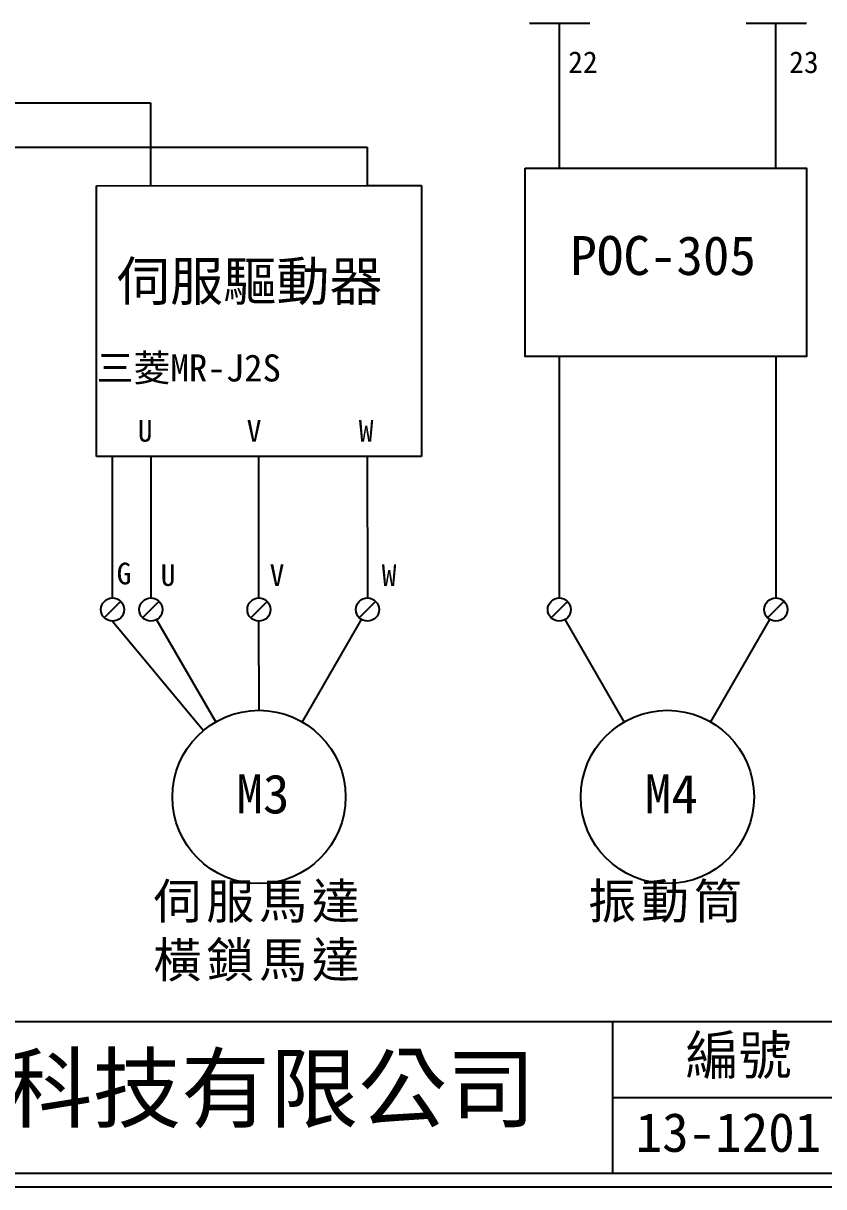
# Model space of a CAD drawing. Extents: x -24 to 263, y 255 to 459.
# Drawn here: x 57.7 to 131.7, y 255.5 to 362.9 of the extents above; entities that cross this region are included whole.
import ezdxf

# ---------------------------------------------------------------- set-up
doc = ezdxf.new("R2010")
doc.units = 0
doc.layers.get('0').update_dxf_attribs({"linetype": 'CONTINUOUS'})
doc.layers.add('圖框層', color=7, linetype='CONTINUOUS')
doc.layers.add('標尺寸層', color=3, linetype='CONTINUOUS')
doc.styles.add('STSL', font='KAIU.TTF')
doc.styles.add('標楷體', font='KAIU.TTF')

msp = doc.modelspace()

# ---------------------------------------------------------------- linework, layer by layer
for p, q in [((107.21, 362.9), (107.21, 357.04)), ((127.21, 362.9), (127.21, 357.04)), ((107.21, 357.04), (107.21, 349.51)), ((127.21, 357.04), (127.21, 349.51)), ((107.22, 332.13), (107.23, 309.84)), ((127.22, 332.13), (127.23, 309.84)), ((89.5, 322.91), (89.51, 309.84)), ((66.72, 309.53), (65.21, 308.01)), ((70.26, 309.53), (68.75, 308.01)), ((80.25, 309.52), (78.73, 308.01)), ((90.26, 309.53), (88.75, 308.01)), ((107.98, 309.53), (106.47, 308.01)), ((127.98, 309.53), (126.47, 308.01)), ((75.5, 298.4), (70.04, 307.84)), ((83.5, 298.4), (88.95, 307.85)), ((113.22, 298.4), (107.76, 307.84)), ((121.22, 298.4), (126.67, 307.85))]:
    msp.add_line(p, q)
for centre, radius in [((65.97, 308.77), 1.07), ((69.51, 308.77), 1.07), ((79.49, 308.77), 1.07), ((89.51, 308.77), 1.07), ((107.23, 308.77), 1.07), ((127.23, 308.77), 1.07), ((79.5, 291.47), 8), ((117.22, 291.47), 8)]:
    msp.add_circle(centre, radius)
at = {"layer": '圖框層', "color": 7}
for p, q in [((-22.33, 270.73), (262.17, 270.73)), ((112.17, 256.73), (112.17, 270.73)), ((112.17, 263.73), (262.17, 263.73)), ((-22.33, 256.73), (262.17, 256.73)), ((-23.58, 255.48), (263.42, 255.48))]:
    msp.add_line(p, q, dxfattribs=at)
at = {"layer": '標尺寸層', "color": 7}
for p, q in [((104.48, 362.9), (110.05, 362.9)), ((107.21, 362.9), (107.21, 357.04)), ((124.48, 362.9), (130.05, 362.9)), ((-12.5, 355.54), (69.49, 355.56)), ((69.49, 355.56), (69.49, 347.9)), ((7.5, 351.45), (89.49, 351.47)), ((89.49, 351.47), (89.5, 347.91)), ((64.5, 347.9), (89.49, 347.91)), ((64.5, 322.9), (64.5, 347.9)), ((89.49, 347.91), (94.49, 347.91)), ((94.49, 347.91), (94.49, 322.91)), ((69.5, 322.9), (64.5, 322.9)), ((65.97, 309.84), (65.97, 322.9)), ((94.49, 322.91), (69.5, 322.9)), ((69.5, 322.9), (69.51, 309.84)), ((79.49, 309.84), (79.49, 322.91)), ((65.97, 307.7), (74.37, 297.61)), ((79.5, 299.47), (79.49, 307.7))]:
    msp.add_line(p, q, dxfattribs=at)
msp.add_lwpolyline([(104.07, 349.51), (130.06, 349.51), (130.06, 332.13), (104.07, 332.13)], close=True, dxfattribs=at)

# ---------------------------------------------------------------- texts
at = {"color": 0, "char_height": 3.25, "width": 24.1454, "attachment_point": 2, "style": '標楷體'}
for s, insert in [('{\\T1.1;伺服馬達\\P橫鎖馬達}', (79.5, 283.47)), ('{\\T1.1;振動筒}', (117.22, 283.47))]:
    msp.add_mtext(s, dxfattribs=dict(at, insert=insert))
at = {"layer": '圖框層', "color": 4, "style": 'STSL'}
for s, height, p in [('22', 2, (108.05, 358.31)), ('23', 2, (128.46, 358.31)), ('POC-305', 3.6, (108.25, 339.66)), ('伺服驅動器', 3.6, (66.37, 337.29)), ('三菱MR-J2S', 2.5, (64.5, 329.83)), ('U', 2, (68.3, 324.27)), ('V', 2, (78.36, 324.27)), ('W', 2, (88.71, 324.27)), ('G', 2, (66.35, 311.1)), ('U', 2, (70.42, 310.95)), ('V', 2, (80.48, 310.95)), ('W', 2, (90.83, 310.95)), ('M3', 3.6, (77.41, 289.95)), ('M4', 3.6, (115.13, 289.95)), ('編號', 3.6, (118.88, 265.82)), ('泓陞自動化科技有限公司', 6, (15.02, 261.56)), ('13-1201', 3.6, (114.28, 258.7))]:
    msp.add_text(s, height=height, dxfattribs=at).set_placement(p)

doc.saveas('drawing.dxf')
